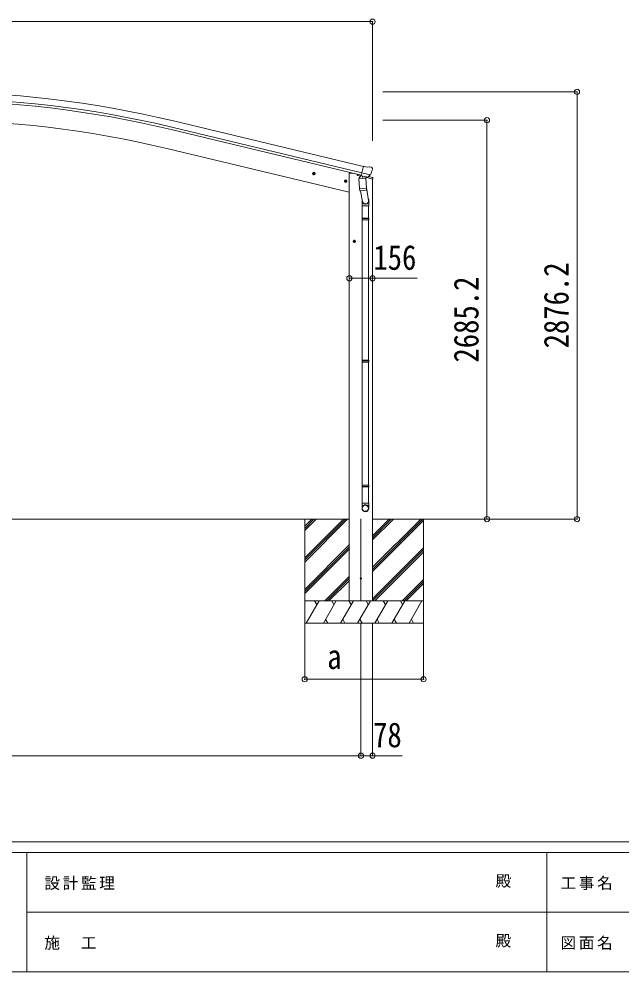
# Model space of a CAD drawing. Units: millimetres at full size. Extents: x -9783 to 9892, y -6828 to 6752.
# Drawn here: x -4022 to 36, y -6828 to -413 of the extents above; entities that cross this region are included whole.
import ezdxf
from ezdxf.enums import TextEntityAlignment as Align

# ---------------------------------------------------------------- set-up
doc = ezdxf.new("R2010")
doc.units = ezdxf.units.MM
doc.header["$LTSCALE"] = 35
doc.header["$PDMODE"] = 32
doc.header["$PDSIZE"] = 35
for name, color, linetype, lineweight in [('0-0_0', 7, 'Continuous', 9), ('0-1_本体', 4, 'Continuous', 9), ('0-2_部品', 7, 'Continuous', 9), ('0-8_PARTS2', 2, 'Continuous', 9), ('0-A_寸法', 6, 'Continuous', 9), ('F-0_240', 7, 'Continuous', 9)]:
    doc.layers.add(name, color=color, linetype=linetype, lineweight=lineweight)
doc.styles.add('ＭＳ ゴシック', font='')
doc.styles.get('ＭＳ ゴシック').set_extended_font_data('MS Gothic')

msp = doc.modelspace()

# ---------------------------------------------------------------- linework, layer by layer
at = {"layer": '0-0_0'}
for p, q in [((-7469.17, -3779.41), (-1799.02, -3779.41)), ((-2099.3, -3828), (-2050.7, -3779.4)), ((-2099.3, -3779.41), (-2099.3, -4479.4)), ((-2099.3, -4040.13), (-1838.57, -3779.41)), ((-2099.3, -4054.27), (-1824.43, -3779.41)), ((-2099.3, -4068.42), (-1810.28, -3779.41)), ((-2099.3, -3856.29), (-2022.42, -3779.41)), ((-2099.3, -3842.14), (-2036.56, -3779.41)), ((-1642.52, -3779.41), (-1211.14, -3779.41)), ((-1642.52, -4103.85), (-1318.07, -3779.41)), ((-1642.52, -4117.99), (-1303.93, -3779.41)), ((-1642.52, -3920), (-1501.92, -3779.41)), ((-1642.52, -3905.86), (-1516.06, -3779.41)), ((-1642.52, -3891.72), (-1530.2, -3779.41)), ((-1299.3, -3779.41), (-1299.3, -4479.4)), ((-1642.52, -4132.13), (-1299.3, -3788.92)), ((-2099.3, -4252.26), (-1798.52, -3951.48)), ((-2099.3, -4266.41), (-1798.52, -3965.63)), ((-1642.52, -4315.98), (-1299.3, -3972.77)), ((-2099.3, -4280.55), (-1798.52, -3979.77)), ((-1641.8, -4329.41), (-1299.3, -3986.91)), ((-1627.65, -4329.41), (-1299.3, -4001.05)), ((-1964.31, -4329.41), (-1798.52, -4163.62)), ((-1950.16, -4329.41), (-1798.52, -4177.76)), ((-1936.02, -4329.41), (-1798.52, -4191.9)), ((-1443.81, -4329.41), (-1299.3, -4184.9)), ((-1429.66, -4329.41), (-1299.3, -4199.04)), ((-1415.52, -4329.41), (-1299.3, -4213.18)), ((-1299.3, -4329.41), (-2099.3, -4329.41)), ((-2089.01, -4479.4), (-2002.41, -4329.41)), ((-2017.41, -4355.39), (-2032.41, -4329.4)), ((-1973.54, -4479.4), (-1886.94, -4329.41)), ((-1901.94, -4355.39), (-1916.94, -4329.41)), ((-1858.07, -4479.41), (-1771.47, -4329.41)), ((-1786.47, -4355.39), (-1801.47, -4329.41)), ((-1766.3, -4329.41), (-1632.3, -4329.41)), ((-1742.6, -4479.41), (-1656, -4329.41)), ((-1671, -4355.39), (-1686, -4329.4)), ((-1627.13, -4479.41), (-1540.53, -4329.41)), ((-1555.53, -4355.39), (-1570.53, -4329.41)), ((-1511.66, -4479.41), (-1425.06, -4329.41)), ((-1455.06, -4329.41), (-1440.06, -4355.39)), ((-1396.19, -4479.41), (-1309.59, -4329.41)), ((-2099.3, -4479.4), (-1299.3, -4479.4)), ((-1958.54, -4453.43), (-1943.54, -4479.4)), ((-1843.07, -4453.42), (-1828.07, -4479.41)), ((-1727.6, -4453.43), (-1712.6, -4479.41)), ((-1612.13, -4453.43), (-1597.13, -4479.41)), ((-1496.66, -4453.43), (-1481.66, -4479.41)), ((-1381.19, -4453.43), (-1366.19, -4479.41))]:
    msp.add_line(p, q, dxfattribs=at)
at = {"layer": '0-1_本体'}
for p, q in [((-1714.28, -1447.66), (-2993.38, -1140.57)), ((-1704.2, -1405.68), (-2983.3, -1098.6)), ((-1718.21, -1464.02), (-2997.31, -1156.94)), ((-1798.77, -1579.41), (-3027.89, -1284.32)), ((-1798.77, -1579.41), (-3027.89, -1284.32)), ((-1798.77, -4329.41), (-1798.77, -1450.02)), ((-1798.77, -1450.02), (-1778.77, -1450.02)), ((-1778.77, -1450.02), (-1745.26, -1458.07)), ((-1643.27, -4329.41), (-1643.27, -1489.23))]:
    msp.add_line(p, q, dxfattribs=at)
for radius in [7073, 7029.83, 7013, 6882, 6882]:
    msp.add_arc((-4634.46, -7976.17), radius, 76.5, 103.5, dxfattribs=at)
at = {"layer": '0-2_部品'}
for p, q in [((-1677.87, -1410.27), (-1703.8, -1404.05)), ((-1677.87, -1410.27), (-1664.61, -1407.58)), ((-1650.12, -1410.76), (-1663.31, -1407.6)), ((-2046.93, -1450.92), (-2027.49, -1455.59)), ((-2039.34, -1446.06), (-2044.51, -1451.5)), ((-2039.54, -1462.98), (-2034.87, -1443.53)), ((-2032.04, -1447.81), (-2039.34, -1446.06)), ((-2035.08, -1460.45), (-2029.91, -1455.01)), ((-2029.91, -1455.01), (-2032.04, -1447.81)), ((-1745.24, -1457.53), (-1745.24, -1460.68)), ((-1723.2, -1469.92), (-1741.41, -1465.55)), ((-1719.52, -1465.68), (-1732.84, -1481)), ((-1718.58, -1465.62), (-1719.52, -1465.68)), ((-1715.49, -1468.09), (-1717.02, -1467.72)), ((-1678.79, -1476.9), (-1715.49, -1468.09)), ((-1656.86, -1461.89), (-1714.37, -1448.09)), ((-1709.54, -1469.91), (-1708.52, -1484.52)), ((-1673.72, -1476.8), (-1657.34, -1462.31)), ((-1669.93, -1473.45), (-1642.99, -1479.92)), ((-1647.03, -1413.01), (-1643.17, -1419.31)), ((-1642.81, -1421.59), (-1643.09, -1422.74)), ((-1833.01, -1502.28), (-1813.56, -1506.95)), ((-1825.42, -1497.41), (-1830.59, -1502.86)), ((-1825.62, -1514.33), (-1820.95, -1494.89)), ((-1818.12, -1499.17), (-1825.42, -1497.41)), ((-1821.16, -1511.81), (-1815.99, -1506.36)), ((-1815.99, -1506.36), (-1818.12, -1499.17)), ((-1733.94, -1487.45), (-1688.25, -1484.25)), ((-1729.26, -1554.29), (-1733.94, -1487.45)), ((-1732.84, -1481), (-1732.39, -1487.34)), ((-1681.33, -1478.91), (-1707.15, -1485.34)), ((-1690.03, -1481.07), (-1689.8, -1484.36)), ((-1688.25, -1484.25), (-1683.58, -1551.09)), ((-1676.42, -1477.37), (-1683.94, -1475.57)), ((-1640.69, -1489.73), (-1683.5, -1479.45)), ((-1680.63, -1477.13), (-1680.58, -1477.87)), ((-1677.26, -1477.27), (-1678.79, -1476.9)), ((-1640.69, -1482.84), (-1640.69, -1489.73)), ((-1729.26, -1554.29), (-1683.58, -1551.09)), ((-1729.25, -1554.28), (-1728.36, -1566.98)), ((-1684.56, -1565.69), (-1726.26, -1568.61)), ((-1722.72, -1568.36), (-1710.1, -1643.16)), ((-1683.93, -1545.97), (-1669.4, -1633.84)), ((-1682.72, -1563.56), (-1683.59, -1551.09)), ((-1683.11, -1564.91), (-1683.11, -1564.91)), ((-1713.25, -1636.34), (-1713.25, -1671)), ((-1667.25, -1671), (-1667.25, -1636.65)), ((-1713.25, -1671), (-1667.25, -1671)), ((-1711.25, -1671), (-1711.25, -1753.66)), ((-1669.25, -1671), (-1669.25, -1753.66)), ((-1713.25, -1755.66), (-1712.25, -1753.66)), ((-1713.25, -1755.66), (-1667.25, -1755.66)), ((-1713.25, -1755.66), (-1713.25, -1763.66)), ((-1713.25, -1763.66), (-1667.25, -1763.66)), ((-1713.25, -1763.66), (-1712.25, -1765.66)), ((-1712.25, -1753.66), (-1668.25, -1753.66)), ((-1712.25, -1765.66), (-1668.25, -1765.66)), ((-1711.25, -1765.66), (-1711.25, -2709.84)), ((-1669.25, -1765.66), (-1669.25, -2709.84)), ((-1667.25, -1755.66), (-1668.25, -1753.66)), ((-1774.75, -1909.52), (-1754.75, -1909.52)), ((-1768.51, -1903.02), (-1772.26, -1909.52)), ((-1761, -1903.02), (-1768.51, -1903.02)), ((-1764.75, -1919.52), (-1764.75, -1899.52)), ((-1757.25, -1909.52), (-1761, -1903.02)), ((-1761, -1916.02), (-1757.25, -1909.52)), ((-1713.25, -2711.84), (-1712.25, -2709.84)), ((-1713.25, -2711.84), (-1667.25, -2711.84)), ((-1713.25, -2711.84), (-1713.25, -2719.84)), ((-1713.25, -2719.84), (-1667.25, -2719.84)), ((-1713.25, -2719.84), (-1712.25, -2721.84)), ((-1712.25, -2709.84), (-1668.25, -2709.84)), ((-1712.25, -2721.84), (-1668.25, -2721.84)), ((-1711.25, -2721.84), (-1711.25, -3550.03)), ((-1669.25, -2721.84), (-1669.25, -3550.03)), ((-1667.25, -2711.84), (-1668.25, -2709.84)), ((-1713.25, -3552.03), (-1712.25, -3550.03)), ((-1713.25, -3552.03), (-1667.25, -3552.03)), ((-1713.25, -3552.03), (-1713.25, -3560.03)), ((-1713.25, -3560.03), (-1667.25, -3560.03)), ((-1713.25, -3560.03), (-1712.25, -3562.03)), ((-1712.25, -3550.03), (-1668.25, -3550.03)), ((-1712.25, -3562.03), (-1668.25, -3562.03)), ((-1711.25, -3562.03), (-1711.25, -3672.03)), ((-1669.25, -3562.03), (-1669.25, -3672.03)), ((-1667.25, -3552.03), (-1668.25, -3550.03)), ((-1713.25, -3706.17), (-1713.25, -3672.03)), ((-1713.25, -3672.03), (-1667.25, -3672.03)), ((-1667.25, -3706.17), (-1667.25, -3672.03))]:
    msp.add_line(p, q, dxfattribs=at)
for points in [[(-1709.23, -1469.5), (-1718.95, -1467.16), (-1703.8, -1404.05)], [(-2044.51, -1451.5), (-2042.38, -1458.7), (-2035.08, -1460.45)], [(-1709.23, -1469.5), (-1708.99, -1469.65), (-1684.22, -1475.59), (-1683.94, -1475.57)], [(-1656.59, -1461.32), (-1657.18, -1462.16), (-1657.34, -1462.31)], [(-1830.59, -1502.86), (-1828.45, -1510.06), (-1821.16, -1511.81)], [(-1667.25, -1755.66), (-1667.25, -1763.66), (-1668.25, -1765.66)], [(-1772.26, -1909.52), (-1768.51, -1916.02), (-1761, -1916.02)], [(-1667.25, -2711.84), (-1667.25, -2719.84), (-1668.25, -2721.84)], [(-1667.25, -3552.03), (-1667.25, -3560.03), (-1668.25, -3562.03)]]:
    msp.add_lwpolyline(points, dxfattribs=at)
for centre, radius in [((-2037.21, -1453.25), 8.5), ((-2037.21, -1453.25), 7.7), ((-2037.21, -1453.25), 6.5), ((-1823.29, -1504.61), 8.5), ((-1823.29, -1504.61), 7.7), ((-1823.29, -1504.61), 6.5), ((-1764.75, -1909.52), 8.5), ((-1764.75, -1909.52), 7.7), ((-1764.75, -1909.52), 6.5)]:
    msp.add_circle(centre, radius, dxfattribs=at)
at = {"layer": '0-2_部品', "color": 4}
msp.add_circle((-1721.02, -4179.41), 4.5, dxfattribs=at)
at = {"layer": '0-2_部品'}
for centre, radius, start, end in [((-1664.01, -1410.52), 3, 76.5, 101.5), ((-1651.29, -1415.62), 5, 31.5, 76.5), ((-1740.24, -1460.68), 5, 180, 256.5), ((-1716.91, -1467.23), 0.5, 221.23754, 256.5), ((-1710.14, -1469.99), 0.604, 7.79405, 79.40158), ((-1839.89, -1375.49), 202.4, 334.90875, 346.5), ((-1707.5, -1484.37), 1.03, 188.03431, 289.96103), ((-1681.57, -1477.94), 1, 284, 4), ((-1680.13, -1477.09), 0.5, 76.5, 184), ((-1677.14, -1476.78), 0.5, 256.5, 291.76246), ((-1643.69, -1482.84), 3, 0, 76.5), ((-1726.4, -1566.62), 2, 190.53157, 274), ((-1684.7, -1563.7), 2, 274, 322.59038), ((-1684.66, -1563.73), 1.95, 322.52234, 4.95983), ((-1697.25, -1636.65), 30, 0, 2.54858)]:
    msp.add_arc(centre, radius, start, end, dxfattribs=at)
for centre, major_axis, ratio, start_param, end_param in [((-1645.73, -1420.87), (1.57, -2.57), 0.99628, 0.7835347, 1.5707963), ((-1675.73, -1474.45), (0.73, -2.92), 0.997631, 5.8041905, 5.8929484), ((-1675.76, -1474.32), (-2.63, 3.16), 0.650902, 2.1145521, 2.1873627), ((-1675.7, -1474.55), (0.73, -2.92), 0.997631, 5.965759, 6.7621801), ((-1690.24, -1636.34), (-23, 0), 0.996195, 6.0000678, 10.0103449), ((-1690.24, -1636.34), (-21, 0), 0.996195, 0.3319459, 3.3482706), ((-1690.25, -3704.43), (23, 0), 0.996195, 6.2831853, 9.424778), ((-1690.25, -3706.17), (23, 0), 0.996195, 6.2831853, 9.424778), ((-1690.25, -3706.17), (0, -23.43), 0.981806, 4.712389, 7.8539816)]:
    msp.add_ellipse(centre, major_axis=major_axis, ratio=ratio, start_param=start_param, end_param=end_param, dxfattribs=at)
msp.add_ellipse((-1690.25, -3706.17), major_axis=(-21, 0), ratio=0.996195, dxfattribs=at)
at = {"layer": '0-8_PARTS2', "color": 6}
msp.add_line((-7625.67, -430.4), (-1642.65, -430.4), dxfattribs=at)
at = {"layer": '0-8_PARTS2'}
msp.add_line((-1721.02, -3776.91), (-1721.02, -4331.91), dxfattribs=at)
at = {"layer": '0-A_寸法'}
for p, q in [((-1642.65, -430.4), (-1642.65, -1232.74)), ((-266.07, -903.17), (-1572.5, -903.17)), ((-266.07, -3779.41), (-266.07, -903.17)), ((-872.05, -1094.17), (-1572.5, -1094.17)), ((-872.05, -3779.41), (-872.05, -1094.17)), ((-1798.52, -2158.16), (-1642.52, -2158.16)), ((-1642.52, -2158.16), (-1342.52, -2158.16)), ((-872.05, -3779.41), (-1266.29, -3779.41)), ((-266.07, -3779.41), (-872.05, -3779.41)), ((-2099.3, -4857.31), (-2099.3, -4482.9)), ((-1720.52, -5372.29), (-1720.52, -4482.9)), ((-1642.52, -5372.29), (-1642.52, -4482.9)), ((-1299.3, -4857.31), (-1299.3, -4482.9)), ((-1299.3, -4857.31), (-2099.3, -4857.31)), ((-7547.9, -5372.29), (-1720.52, -5372.29)), ((-1720.52, -5372.29), (-1642.52, -5372.29)), ((-1642.52, -5372.29), (-1442.52, -5372.29))]:
    msp.add_line(p, q, dxfattribs=at)
for p in [(-1642.65, -430.4), (-266.07, -903.17), (-872.05, -1094.17), (-1798.52, -2158.16), (-1642.52, -2158.16), (-872.05, -3779.41), (-266.07, -3779.41), (-2099.3, -4857.31), (-1299.3, -4857.31), (-1720.52, -5372.29), (-1642.52, -5372.29)]:
    msp.add_point(p, dxfattribs=at)
at = {"layer": 'F-0_240', "color": 5}
for p, q in [((-9783.03, -5953.1), (9396.97, -5953.1)), ((-9783.03, -6023.1), (6285.75, -6023.1)), ((-3969.25, -6023.1), (-3969.25, -6828.1)), ((-469.25, -6023.1), (-469.25, -6828.1)), ((-3969.25, -6425.6), (3205.75, -6425.6)), ((-9783.03, -6828.1), (9396.97, -6828.1))]:
    msp.add_line(p, q, dxfattribs=at)

# ---------------------------------------------------------------- texts
at = {"layer": '0-A_寸法', "color": 7, "style": 'ＭＳ ゴシック', "width": 0.85}
for s, p in [('156', (-1636.89, -2151.16)), ('a', (-1947.42, -4838.31)), ('78', (-1638.77, -5365.29))]:
    msp.add_text(s, height=166.8, dxfattribs=at).set_placement(p, align=Align.BOTTOM_LEFT)
for s, p in [('2876.2', (-273.07, -2630.04)), ('2685.2', (-879.05, -2725.54))]:
    msp.add_text(s, height=166.8, rotation=90, dxfattribs=at).set_placement(p, align=Align.BOTTOM_LEFT)
at = {"layer": 'F-0_240', "style": 'ＭＳ ゴシック'}
for p in [(-814.24, -6276.85), (-814.24, -6679.35)]:
    msp.add_text('殿', height=76.98, dxfattribs=at).set_placement(p, align=Align.BOTTOM_LEFT)
at = {"layer": 'F-0_240', "char_height": 76.98, "attachment_point": 7, "style": 'ＭＳ ゴシック'}
for s, insert in [('\\T1.17;設計監理', (-3851.04, -6276.85)), ('\\T1.17;工事名', (-376.96, -6276.85)), ('\\T1.17;施\u3000工', (-3851.04, -6679.35)), ('\\T1.17;図面名', (-376.96, -6679.35))]:
    msp.add_mtext(s, dxfattribs=dict(at, insert=insert))

doc.saveas('drawing.dxf')
